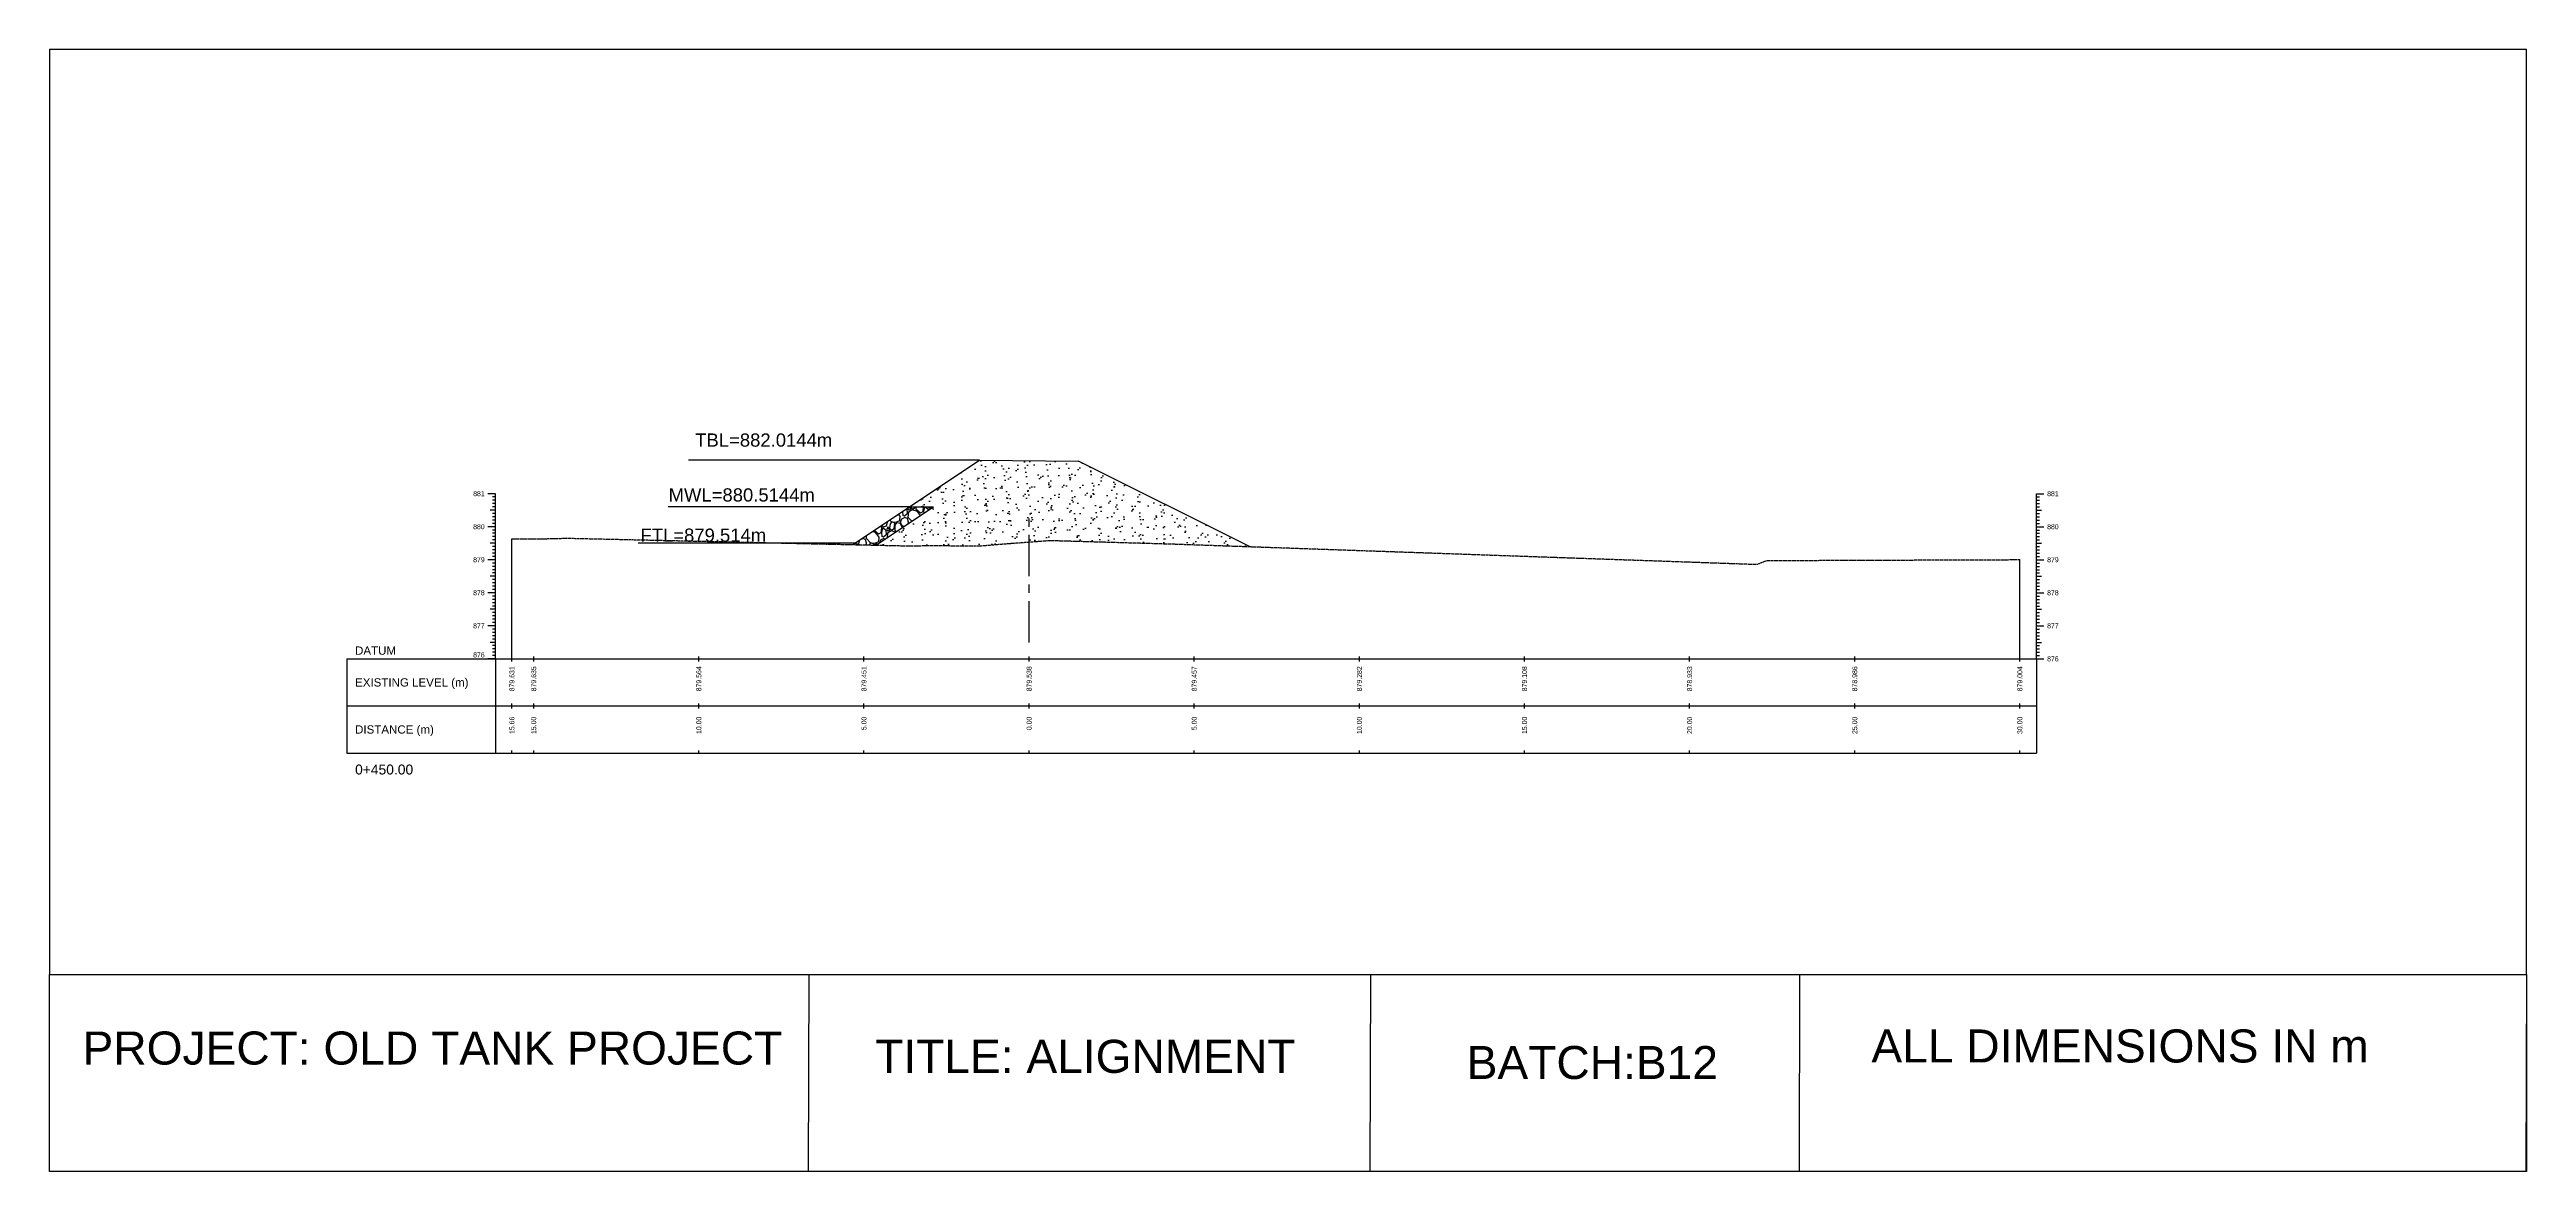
# Model space of a CAD drawing. Header units: millimetres. Extents: x 2640 to 12113, y 6003 to 13668.
# Drawn here: x 3527 to 4277, y 7976 to 8316 of the extents above; entities that cross this region are included whole.
import ezdxf
from ezdxf.enums import TextEntityAlignment as Align

# ---------------------------------------------------------------- set-up
doc = ezdxf.new("R2010")
doc.units = ezdxf.units.MM
doc.linetypes.add('CENTER', pattern=[2, 1.25, -0.25, 0.25, -0.25])
doc.linetypes.add('HIDDEN', pattern=[0.375, 0.25, -0.125])
for name, color, linetype in [('CL', 6, 'CENTER'), ('CS_Drawing', 7, 'Continuous'), ('GL', 3, 'HIDDEN')]:
    doc.layers.add(name, color=color, linetype=linetype)
doc.styles.get("Standard").update_dxf_attribs({"font": 'arial.ttf'})

msp = doc.modelspace()

# ---------------------------------------------------------------- hatches: boundary and pattern name
h = msp.add_hatch()
h.set_pattern_fill('AR-SAND', color=256, scale=0.1, angle=90)
h.set_pattern_definition([(127.5, (12434.8092, 768.3673), (-4.8941324, -0.1600031), [0, -3.8608, 0, -4.318, 0, -4.1275]), (97.5, (12434.809, 768.3673), (-7.168251, 4.495233), [0, -2.0828, 0, -3.4798, 0, -1.3335]), (57.5, (12434.8092, 765.243), (-0.0143718, 7.9099237), [0, -1.27, 0, -4.572, 0, -5.969]), (47.5, (12434.809, 765.243), (-2.2292932, 7.6355645), [0, -0.635, 0, -2.9972, 0, -3.429])])
h.paths.add_polyline_path([(3838.807, 8190.913), (3808.809, 8191.242), (3787.93, 8177.322), (3787.902, 8177.14), (3794.877, 8177.147), (3777.416, 8165.506), (3788.01, 8165.267), (3793.422, 8165.397), (3808.641, 8165.267), (3816.821, 8165.937), (3823.808, 8166.457), (3830.157, 8166.937), (3868.259, 8165.837), (3890.51, 8165.061)])

# ---------------------------------------------------------------- linework, layer by layer
at = {"color": 1}
msp.add_line((3808.809, 8191.242), (3720.643, 8191.242), dxfattribs=at)
for p, q in [((3770.44, 8165.663), (3808.809, 8191.242)), ((3808.809, 8191.242), (3838.807, 8190.913)), ((3890.51, 8165.061), (3838.807, 8190.913)), ((3777.416, 8165.506), (3794.877, 8177.147)), ((3787.655, 8177.139), (3794.877, 8177.147))]:
    msp.add_line(p, q)
at = {"color": 4}
msp.add_line((3787.655, 8177.139), (3714.489, 8177.139), dxfattribs=at)
at = {"linetype": 'Continuous'}
for p, q in [((3785.476, 8175.687), (3785.601, 8174.499)), ((3786.871, 8175.007), (3786.109, 8174.309)), ((3786.703, 8176.505), (3786.744, 8176.468)), ((3786.744, 8176.468), (3786.871, 8175.007)), ((3787.207, 8176.841), (3787.125, 8176.595)), ((3787.125, 8176.595), (3787.316, 8176.15)), ((3787.252, 8175.515), (3787.125, 8173.991)), ((3788.395, 8176.214), (3787.252, 8175.515)), ((3787.316, 8176.15), (3787.951, 8176.404)), ((3787.951, 8176.404), (3787.551, 8177.07)), ((3787.902, 8177.14), (3787.887, 8177.039)), ((3787.887, 8177.039), (3788.522, 8176.404)), ((3789.983, 8175.706), (3788.395, 8176.214)), ((3788.522, 8176.404), (3789.284, 8176.912)), ((3789.284, 8176.912), (3789.312, 8177.141)), ((3789.602, 8176.277), (3789.602, 8177.141)), ((3790.872, 8175.134), (3789.602, 8176.277)), ((3790.912, 8174.503), (3789.983, 8175.706)), ((3791.634, 8175.579), (3790.872, 8175.134)), ((3791.759, 8177.143), (3791.634, 8175.579)), ((3792.142, 8176.976), (3791.824, 8175.706)), ((3791.824, 8175.706), (3791.883, 8175.15)), ((3792.459, 8177.039), (3792.142, 8176.976)), ((3792.459, 8177.039), (3793.094, 8176.468)), ((3793.094, 8176.468), (3793.136, 8175.986)), ((3793.659, 8177.145), (3793.475, 8176.595)), ((3793.475, 8176.595), (3793.603, 8176.297)), ((3794.147, 8176.66), (3793.856, 8177.146)), ((3794.253, 8177.146), (3794.237, 8177.039)), ((3794.237, 8177.039), (3794.429, 8176.848)), ((3772.787, 8167.227), (3773.409, 8167.514)), ((3774.298, 8167.197), (3773.409, 8167.514)), ((3774.485, 8168.359), (3774.425, 8167.641)), ((3774.425, 8167.641), (3775.759, 8166.181)), ((3777.283, 8169.356), (3776.402, 8169.638)), ((3776.902, 8169.927), (3776.902, 8169.97)), ((3778.172, 8168.784), (3776.902, 8169.927)), ((3778.362, 8167.959), (3777.283, 8169.356)), ((3778.934, 8169.229), (3778.172, 8168.784)), ((3778.299, 8166.625), (3778.362, 8167.959)), ((3778.83, 8171.256), (3779.061, 8170.816)), ((3779.061, 8170.816), (3778.934, 8169.229)), ((3778.934, 8167.133), (3779.759, 8167.514)), ((3779.759, 8171.07), (3779.024, 8171.385)), ((3779.442, 8170.626), (3779.124, 8169.356)), ((3779.124, 8169.356), (3779.251, 8168.149)), ((3779.759, 8167.959), (3779.251, 8168.149)), ((3779.759, 8170.689), (3779.442, 8170.626)), ((3779.759, 8171.007), (3780.648, 8171.388)), ((3779.759, 8170.689), (3780.394, 8170.118)), ((3780.521, 8168.657), (3779.759, 8167.959)), ((3780.195, 8167.359), (3779.759, 8167.514)), ((3780.394, 8170.118), (3780.521, 8168.657)), ((3780.648, 8171.388), (3780.966, 8172.467)), ((3781.029, 8171.007), (3780.775, 8170.245)), ((3780.775, 8170.245), (3780.966, 8169.8)), ((3780.902, 8169.165), (3780.784, 8167.751)), ((3782.045, 8169.864), (3780.902, 8169.165)), ((3780.966, 8172.467), (3780.914, 8172.645)), ((3780.966, 8169.8), (3781.601, 8170.054)), ((3781.601, 8170.054), (3781.029, 8171.007)), ((3781.728, 8171.959), (3781.537, 8170.689)), ((3781.537, 8170.689), (3782.172, 8170.054)), ((3781.592, 8173.097), (3782.109, 8172.531)), ((3782.172, 8172.467), (3781.728, 8171.959)), ((3783.334, 8169.451), (3782.045, 8169.864)), ((3782.109, 8172.531), (3783.442, 8172.467)), ((3782.553, 8172.467), (3782.172, 8172.467)), ((3782.172, 8170.054), (3782.934, 8170.562)), ((3783.125, 8172.15), (3782.553, 8172.467)), ((3782.934, 8170.562), (3783.125, 8172.15)), ((3783.252, 8171.578), (3783.823, 8172.404)), ((3783.252, 8169.927), (3783.252, 8171.578)), ((3783.591, 8169.622), (3783.252, 8169.927)), ((3783.442, 8172.467), (3784.649, 8172.975)), ((3783.823, 8172.404), (3784.712, 8172.15)), ((3784.712, 8174.309), (3784.269, 8174.882)), ((3784.649, 8172.975), (3784.712, 8174.309)), ((3784.712, 8172.15), (3785.403, 8170.831)), ((3784.903, 8172.467), (3785.284, 8173.483)), ((3785.22, 8171.451), (3784.903, 8172.467)), ((3785.898, 8171.161), (3785.22, 8171.451)), ((3785.284, 8173.483), (3786.109, 8173.864)), ((3786.109, 8174.309), (3785.601, 8174.499)), ((3786.998, 8173.547), (3786.109, 8173.864)), ((3787.316, 8172.467), (3786.998, 8173.547)), ((3787.125, 8173.991), (3788.268, 8172.74)), ((3787.183, 8172.017), (3787.316, 8172.467)), ((3770.846, 8165.654), (3771.123, 8166.054)), ((3771.123, 8166.054), (3772.012, 8165.8)), ((3771.773, 8166.552), (3771.949, 8166.625)), ((3771.949, 8166.625), (3771.951, 8166.67)), ((3772.012, 8165.8), (3772.104, 8165.625)), ((3772.203, 8166.117), (3772.563, 8167.078)), ((3772.358, 8165.62), (3772.203, 8166.117)), ((3774.616, 8166.117), (3774.298, 8167.197)), ((3774.455, 8165.572), (3774.616, 8166.117)), ((3775.378, 8165.609), (3775.369, 8165.552)), ((3775.822, 8166.117), (3775.378, 8165.609)), ((3775.759, 8166.181), (3777.092, 8166.117)), ((3776.203, 8166.117), (3775.822, 8166.117)), ((3776.775, 8165.8), (3776.203, 8166.117)), ((3776.741, 8165.521), (3776.775, 8165.8)), ((3777.092, 8166.117), (3778.299, 8166.625)), ((3777.099, 8165.513), (3777.473, 8166.054)), ((3777.473, 8166.054), (3778.009, 8165.901)), ((3778.626, 8166.312), (3778.934, 8167.133))]:
    msp.add_line(p, q, dxfattribs=at)
at = {"color": 6}
msp.add_line((3771.057, 8166.074), (3705.391, 8166.074), dxfattribs=at)
for points in [[(3527.196, 8035.567), (4277.196, 8035.567), (4277.196, 8315.526), (3527.196, 8315.526)], [(3527.196, 8035.567), (4277.196, 8035.567), (4277.196, 7975.908), (3527.196, 7975.908)], [(3757.196, 8035.567), (3927.196, 8035.567), (3927.017, 7975.908), (3757.017, 7975.908)], [(4057.196, 8035.567), (4277.196, 8035.567), (4277.045, 7975.908), (4057.045, 7975.908)]]:
    msp.add_lwpolyline(points, close=True)
at = {"layer": 'CL', "ltscale": 10}
msp.add_line((3823.808, 8136.077), (3823.808, 8176.077), dxfattribs=at)
at = {"layer": 'CS_Drawing'}
for p, q in [((3662.208, 8181.077), (3659.958, 8181.077)), ((3662.208, 8181.077), (3660.633, 8181.077)), ((3662.208, 8176.077), (3660.633, 8176.077)), ((3662.208, 8181.077), (3661.308, 8181.077)), ((3662.208, 8180.077), (3661.308, 8180.077)), ((3662.208, 8179.077), (3661.308, 8179.077)), ((3662.208, 8178.077), (3661.308, 8178.077)), ((3662.208, 8177.077), (3661.308, 8177.077)), ((3662.208, 8176.077), (3661.308, 8176.077)), ((3662.208, 8175.077), (3661.308, 8175.077)), ((3662.208, 8131.077), (3662.208, 8181.077)), ((4128.808, 8181.077), (4131.058, 8181.077)), ((4128.808, 8181.077), (4130.383, 8181.077)), ((4128.808, 8181.077), (4129.708, 8181.077)), ((4128.808, 8131.077), (4128.808, 8181.077)), ((4128.808, 8180.077), (4129.708, 8180.077)), ((4128.808, 8179.077), (4129.708, 8179.077)), ((4128.808, 8178.077), (4129.708, 8178.077)), ((4128.808, 8177.077), (4129.708, 8177.077)), ((4128.808, 8176.077), (4130.383, 8176.077)), ((4128.808, 8176.077), (4129.708, 8176.077)), ((4128.808, 8175.077), (4129.708, 8175.077)), ((3662.208, 8171.077), (3659.958, 8171.077)), ((3662.208, 8171.077), (3660.633, 8171.077)), ((3662.208, 8174.077), (3661.308, 8174.077)), ((3662.208, 8173.077), (3661.308, 8173.077)), ((3662.208, 8172.077), (3661.308, 8172.077)), ((3662.208, 8171.077), (3661.308, 8171.077)), ((3662.208, 8170.077), (3661.308, 8170.077)), ((3662.208, 8169.077), (3661.308, 8169.077)), ((3662.208, 8168.077), (3661.308, 8168.077)), ((4128.808, 8174.077), (4129.708, 8174.077)), ((4128.808, 8173.077), (4129.708, 8173.077)), ((4128.808, 8172.077), (4129.708, 8172.077)), ((4128.808, 8171.077), (4131.058, 8171.077)), ((4128.808, 8171.077), (4130.383, 8171.077)), ((4128.808, 8171.077), (4129.708, 8171.077)), ((4128.808, 8170.077), (4129.708, 8170.077)), ((4128.808, 8169.077), (4129.708, 8169.077)), ((4128.808, 8168.077), (4129.708, 8168.077)), ((3662.208, 8161.077), (3659.958, 8161.077)), ((3662.208, 8166.077), (3660.633, 8166.077)), ((3662.208, 8161.077), (3660.633, 8161.077)), ((3662.208, 8167.077), (3661.308, 8167.077)), ((3662.208, 8166.077), (3661.308, 8166.077)), ((3662.208, 8165.077), (3661.308, 8165.077)), ((3662.208, 8164.077), (3661.308, 8164.077)), ((3662.208, 8163.077), (3661.308, 8163.077)), ((3662.208, 8162.077), (3661.308, 8162.077)), ((3662.208, 8161.077), (3661.308, 8161.077)), ((3662.208, 8160.077), (3661.308, 8160.077)), ((3667.208, 8131.077), (3667.208, 8167.387)), ((4123.808, 8131.077), (4123.808, 8161.117)), ((4128.808, 8167.077), (4129.708, 8167.077)), ((4128.808, 8166.077), (4130.383, 8166.077)), ((4128.808, 8166.077), (4129.708, 8166.077)), ((4128.808, 8165.077), (4129.708, 8165.077)), ((4128.808, 8164.077), (4129.708, 8164.077)), ((4128.808, 8163.077), (4129.708, 8163.077)), ((4128.808, 8162.077), (4129.708, 8162.077)), ((4128.808, 8161.077), (4131.058, 8161.077)), ((4128.808, 8161.077), (4130.383, 8161.077)), ((4128.808, 8161.077), (4129.708, 8161.077)), ((4128.808, 8160.077), (4129.708, 8160.077)), ((3662.208, 8156.077), (3660.633, 8156.077)), ((3662.208, 8159.077), (3661.308, 8159.077)), ((3662.208, 8158.077), (3661.308, 8158.077)), ((3662.208, 8157.077), (3661.308, 8157.077)), ((3662.208, 8156.077), (3661.308, 8156.077)), ((3662.208, 8155.077), (3661.308, 8155.077)), ((3662.208, 8154.077), (3661.308, 8154.077)), ((3662.208, 8153.077), (3661.308, 8153.077)), ((4128.808, 8159.077), (4129.708, 8159.077)), ((4128.808, 8158.077), (4129.708, 8158.077)), ((4128.808, 8157.077), (4129.708, 8157.077)), ((4128.808, 8156.077), (4130.383, 8156.077)), ((4128.808, 8156.077), (4129.708, 8156.077)), ((4128.808, 8155.077), (4129.708, 8155.077)), ((4128.808, 8154.077), (4129.708, 8154.077)), ((4128.808, 8153.077), (4129.708, 8153.077)), ((3662.208, 8151.077), (3659.958, 8151.077)), ((3662.208, 8151.077), (3660.633, 8151.077)), ((3662.208, 8146.077), (3660.633, 8146.077)), ((3662.208, 8152.077), (3661.308, 8152.077)), ((3662.208, 8151.077), (3661.308, 8151.077)), ((3662.208, 8150.077), (3661.308, 8150.077)), ((3662.208, 8149.077), (3661.308, 8149.077)), ((3662.208, 8148.077), (3661.308, 8148.077)), ((3662.208, 8147.077), (3661.308, 8147.077)), ((3662.208, 8146.077), (3661.308, 8146.077)), ((3662.208, 8145.077), (3661.308, 8145.077)), ((4128.808, 8152.077), (4129.708, 8152.077)), ((4128.808, 8151.077), (4131.058, 8151.077)), ((4128.808, 8151.077), (4130.383, 8151.077)), ((4128.808, 8151.077), (4129.708, 8151.077)), ((4128.808, 8150.077), (4129.708, 8150.077)), ((4128.808, 8149.077), (4129.708, 8149.077)), ((4128.808, 8148.077), (4129.708, 8148.077)), ((4128.808, 8147.077), (4129.708, 8147.077)), ((4128.808, 8146.077), (4130.383, 8146.077)), ((4128.808, 8146.077), (4129.708, 8146.077)), ((4128.808, 8145.077), (4129.708, 8145.077)), ((3662.208, 8141.077), (3659.958, 8141.077)), ((3662.208, 8141.077), (3660.633, 8141.077)), ((3662.208, 8144.077), (3661.308, 8144.077)), ((3662.208, 8143.077), (3661.308, 8143.077)), ((3662.208, 8142.077), (3661.308, 8142.077)), ((3662.208, 8141.077), (3661.308, 8141.077)), ((3662.208, 8140.077), (3661.308, 8140.077)), ((3662.208, 8139.077), (3661.308, 8139.077)), ((3662.208, 8138.077), (3661.308, 8138.077)), ((4128.808, 8144.077), (4129.708, 8144.077)), ((4128.808, 8143.077), (4129.708, 8143.077)), ((4128.808, 8142.077), (4129.708, 8142.077)), ((4128.808, 8141.077), (4131.058, 8141.077)), ((4128.808, 8141.077), (4130.383, 8141.077)), ((4128.808, 8141.077), (4129.708, 8141.077)), ((4128.808, 8140.077), (4129.708, 8140.077)), ((4128.808, 8139.077), (4129.708, 8139.077)), ((4128.808, 8138.077), (4129.708, 8138.077)), ((3617.208, 8131.077), (3662.208, 8131.077)), ((3617.208, 8131.077), (3617.208, 8102.577)), ((3662.208, 8131.077), (3659.958, 8131.077)), ((3662.208, 8136.077), (3660.633, 8136.077)), ((3662.208, 8131.077), (3660.633, 8131.077)), ((3662.208, 8137.077), (3661.308, 8137.077)), ((3662.208, 8136.077), (3661.308, 8136.077)), ((3662.208, 8135.077), (3661.308, 8135.077)), ((3662.208, 8134.077), (3661.308, 8134.077)), ((3662.208, 8133.077), (3661.308, 8133.077)), ((3662.208, 8132.077), (3661.308, 8132.077)), ((3662.208, 8131.077), (3661.308, 8131.077)), ((3662.208, 8131.077), (4128.808, 8131.077)), ((3662.208, 8131.077), (3662.208, 8102.577)), ((3667.208, 8130.327), (3667.208, 8131.827)), ((3673.808, 8130.327), (3673.808, 8131.827)), ((3723.808, 8130.327), (3723.808, 8131.827)), ((3773.808, 8130.327), (3773.808, 8131.827)), ((3823.808, 8130.327), (3823.808, 8131.827)), ((3873.808, 8130.327), (3873.808, 8131.827)), ((3923.808, 8130.327), (3923.808, 8131.827)), ((3973.808, 8130.327), (3973.808, 8131.827)), ((4023.808, 8130.327), (4023.808, 8131.827)), ((4073.808, 8130.327), (4073.808, 8131.827)), ((4123.808, 8130.327), (4123.808, 8131.827)), ((4128.808, 8137.077), (4129.708, 8137.077)), ((4128.808, 8136.077), (4130.383, 8136.077)), ((4128.808, 8136.077), (4129.708, 8136.077)), ((4128.808, 8135.077), (4129.708, 8135.077)), ((4128.808, 8134.077), (4129.708, 8134.077)), ((4128.808, 8133.077), (4129.708, 8133.077)), ((4128.808, 8132.077), (4129.708, 8132.077)), ((4128.808, 8131.077), (4131.058, 8131.077)), ((4128.808, 8131.077), (4130.383, 8131.077)), ((4128.808, 8131.077), (4129.708, 8131.077)), ((4128.808, 8131.077), (4128.808, 8102.577)), ((3617.208, 8116.827), (3662.208, 8116.827)), ((3662.208, 8116.827), (4128.808, 8116.827)), ((3662.208, 8116.827), (4128.808, 8116.827)), ((3667.208, 8116.077), (3667.208, 8117.577)), ((3673.808, 8116.077), (3673.808, 8117.577)), ((3723.808, 8116.077), (3723.808, 8117.577)), ((3773.808, 8116.077), (3773.808, 8117.577)), ((3823.808, 8116.077), (3823.808, 8117.577)), ((3873.808, 8116.077), (3873.808, 8117.577)), ((3923.808, 8116.077), (3923.808, 8117.577)), ((3973.808, 8116.077), (3973.808, 8117.577)), ((4023.808, 8116.077), (4023.808, 8117.577)), ((4073.808, 8116.077), (4073.808, 8117.577)), ((4123.808, 8116.077), (4123.808, 8117.577)), ((3617.208, 8102.577), (3662.208, 8102.577)), ((3662.208, 8102.577), (4128.808, 8102.577)), ((3667.208, 8102.577), (3667.208, 8103.327)), ((3673.808, 8102.577), (3673.808, 8103.327)), ((3723.808, 8102.577), (3723.808, 8103.327)), ((3773.808, 8102.577), (3773.808, 8103.327)), ((3823.808, 8102.577), (3823.808, 8103.327)), ((3873.808, 8102.577), (3873.808, 8103.327)), ((3923.808, 8102.577), (3923.808, 8103.327)), ((3973.808, 8102.577), (3973.808, 8103.327)), ((4023.808, 8102.577), (4023.808, 8103.327)), ((4073.808, 8102.577), (4073.808, 8103.327)), ((4123.808, 8102.577), (4123.808, 8103.327))]:
    msp.add_line(p, q, dxfattribs=at)
at = {"layer": 'GL'}
msp.add_lwpolyline([(3667.208, 8167.387), (3677.247, 8167.447), (3684.09, 8167.607), (3788.01, 8165.267), (3793.422, 8165.397), (3808.641, 8165.267), (3816.821, 8165.937), (3823.808, 8166.457), (3830.157, 8166.937), (3868.259, 8165.837), (4044.273, 8159.697), (4047.123, 8160.847), (4123.808, 8161.117)], dxfattribs=at)

# ---------------------------------------------------------------- texts
at = {"color": 1, "insert": (3764.181, 8199.31), "char_height": 4, "attachment_point": 3}
msp.add_mtext_dynamic_manual_height_columns('TBL=882.0144m', width=39.40702, gutter_width=20, heights=[0], dxfattribs=at)
at = {"color": 4, "insert": (3758.913, 8182.7), "char_height": 4, "attachment_point": 3}
msp.add_mtext_dynamic_manual_height_columns('MWL=880.5144m', width=39.40702, gutter_width=20, heights=[0], dxfattribs=at)
at = {"color": 6, "insert": (3744.181, 8170.515), "char_height": 4, "attachment_point": 3}
msp.add_mtext_dynamic_manual_height_columns('FTL=879.514m', width=39.40702, gutter_width=20, heights=[0], dxfattribs=at)
at = {"char_height": 10, "attachment_point": 1}
for s, insert in [('PROJECT: OLD TANK PROJECT', (3537.196, 8018.268)), ('ALL DIMENSIONS IN m', (4078.847, 8018.889)), ('TITLE: ALIGNMENT', (3777.196, 8015.752)), ('BATCH:B12', (3956.306, 8013.888))]:
    msp.add_mtext_dynamic_manual_height_columns(s, width=240, gutter_width=500, heights=[0], dxfattribs=dict(at, insert=insert))
at = {"layer": 'CS_Drawing'}
for s, p in [('881', (3658.958, 8181.077)), ('880', (3658.958, 8171.077)), ('879', (3658.958, 8161.077)), ('878', (3658.958, 8151.077)), ('877', (3658.958, 8141.077))]:
    msp.add_text(s, height=1.5, dxfattribs=at).set_placement(p, align=Align.MIDDLE_RIGHT)
for s, height, p in [('881', 1.5, (4132.058, 8181.077)), ('880', 1.5, (4132.058, 8171.077)), ('879', 1.5, (4132.058, 8161.077)), ('878', 1.5, (4132.058, 8151.077)), ('877', 1.5, (4132.058, 8141.077)), ('DATUM', 2.5, (3619.708, 8133.577)), ('876', 1.5, (4132.058, 8131.077)), ('876', 1.5, (4132.058, 8131.077)), ('EXISTING LEVEL (m)', 2.5, (3619.708, 8123.952)), ('DISTANCE (m)', 2.5, (3619.708, 8109.702)), ('0+450.00', 3, (3619.708, 8097.577))]:
    msp.add_text(s, height=height, dxfattribs=at).set_placement(p, align=Align.MIDDLE_LEFT)
msp.add_text('876', height=1.5, dxfattribs=at).set_placement((3658.958, 8131.527), align=Align.RIGHT)
for s, p in [('879.631', (3667.208, 8128.827)), ('879.635', (3673.808, 8128.827)), ('879.564', (3723.808, 8128.827)), ('879.451', (3773.808, 8128.827)), ('879.538', (3823.808, 8128.827)), ('879.457', (3873.808, 8128.827)), ('879.282', (3923.808, 8128.827)), ('879.108', (3973.808, 8128.827)), ('878.933', (4023.808, 8128.827)), ('878.986', (4073.808, 8128.827)), ('879.004', (4123.808, 8128.827)), ('15.66', (3667.208, 8113.577)), ('15.00', (3673.808, 8113.577)), ('10.00', (3723.808, 8113.577)), ('5.00', (3773.808, 8113.577)), ('0.00', (3823.808, 8113.577)), ('5.00', (3873.808, 8113.577)), ('10.00', (3923.808, 8113.577)), ('15.00', (3973.808, 8113.577)), ('20.00', (4023.808, 8113.577)), ('25.00', (4073.808, 8113.577)), ('30.00', (4123.808, 8113.577))]:
    msp.add_text(s, height=1.5, rotation=90, dxfattribs=at).set_placement(p, align=Align.MIDDLE_RIGHT)

doc.saveas('drawing.dxf')
